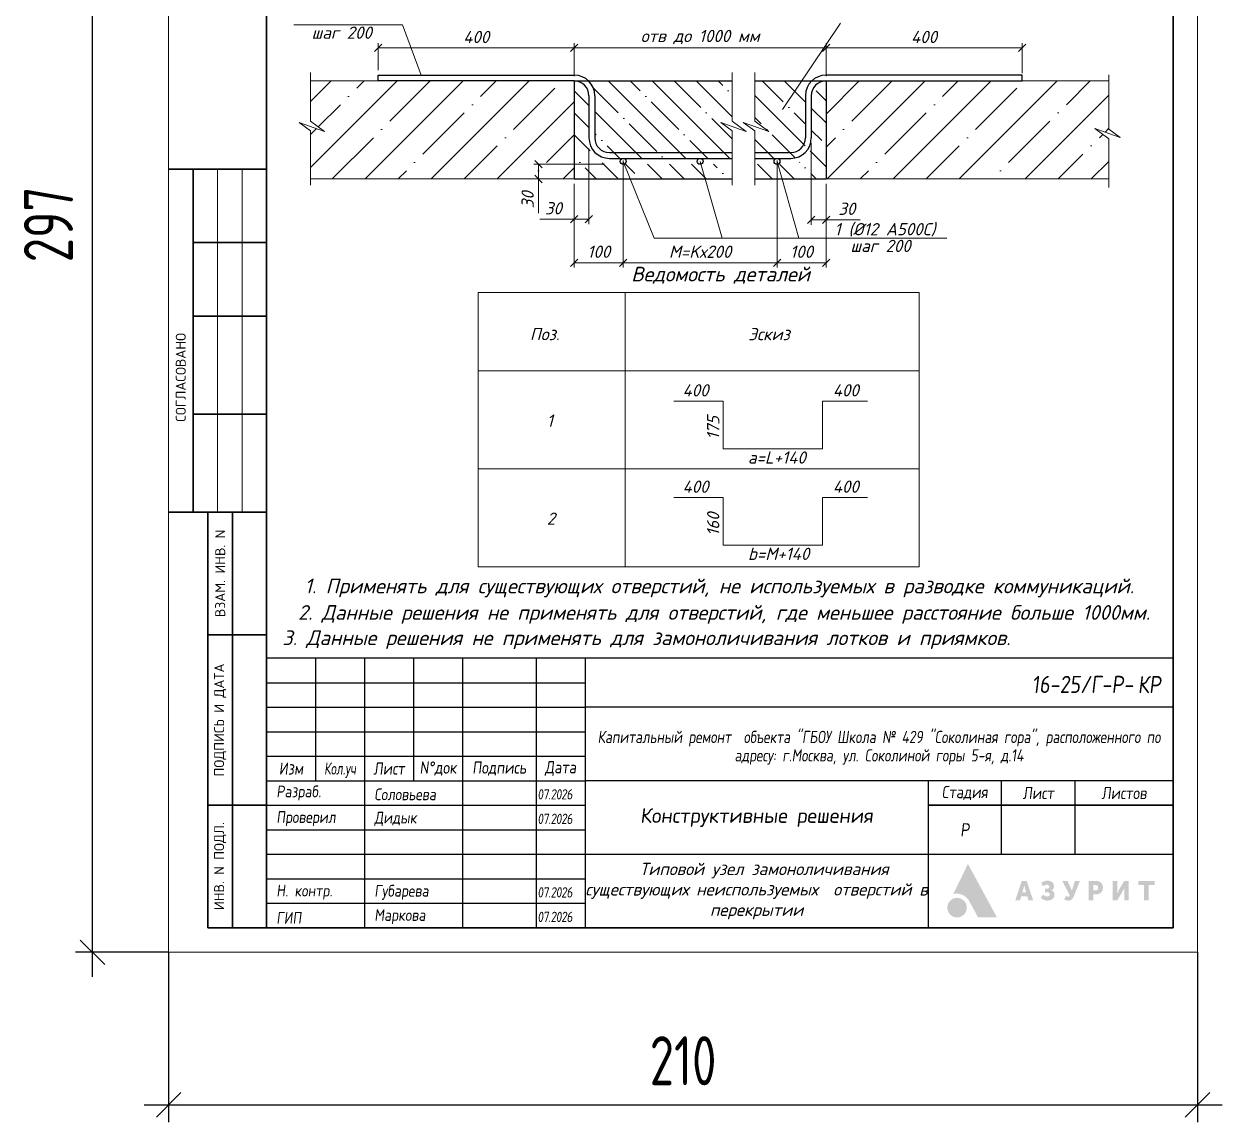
# Model space of a CAD drawing. Header units: millimetres. Extents: x 10124 to 8132345, y -95635 to 1386204.
# Drawn here: x 59496 to 61941, y -18048 to -15808 of the extents above; entities that cross this region are included whole.
import ezdxf
from ezdxf.enums import TextEntityAlignment as Align

# ---------------------------------------------------------------- set-up
doc = ezdxf.new("R2010")
doc.units = ezdxf.units.MM
doc.layers.get('DEFPOINTS').update_dxf_attribs({"color": 1})
for name, color, linetype, lineweight in [('--дМой', 7, 'Continuous', 9), ('013', 7, 'Continuous', 13), ('030', 7, 'Continuous', 30), ('_TEXT', 7, 'Continuous', 30), ('Размеры', 181, 'Continuous', 13)]:
    doc.layers.add(name, color=color, linetype=linetype, lineweight=lineweight)
doc.layers.add('_STAMP', color=7, linetype='Continuous')
doc.styles.add('10', font='isocpeui.ttf', dxfattribs={"height": 25})
doc.styles.add('100', font='isocpeui.ttf', dxfattribs={"height": 250})
doc.styles.add('GOST', font='isocpeur.TTF')
doc.styles.add('ISOCPEUR', font='isocpeur.TTF', dxfattribs={"width": 0.85, "oblique": 7})
doc.styles.add('БДА100', font='romand.shx', dxfattribs={"width": 0.7})
doc.dimstyles.new('10', dxfattribs={"dimtxt": 37.5, "dimasz": 15, "dimexe": 10, "dimexo": 10, "dimgap": 10, "dimtad": 1, "dimtxsty": '10', "dimblk": 'OBLIQUE', "dimcen": 2.5, "dimadec": 0, "dimazin": 0, "dimtfac": 1, "dimtmove": 0, "dimatfit": 3, "dimfxl": 1, "dimlwd": 15, "dimlwe": 15, "dimarcsym": 0})
doc.dimstyles.new('БДА1', dxfattribs={"dimtxt": 2, "dimasz": 1, "dimexe": 0.7, "dimexo": 0, "dimgap": 0.8, "dimtad": 1, "dimdec": 0, "dimrnd": 1, "dimzin": 0, "dimdsep": 46, "dimtxsty": 'БДА100', "dimblk": 'OBLIQUE', "dimcen": 2, "dimdle": 1, "dimadec": 0, "dimazin": 0, "dimtfac": 1, "dimtdec": 0, "dimtmove": 1, "dimatfit": 3, "dimldrblk": 'NONE', "dimfxl": 0.7, "dimtolj": 1, "dimtzin": 0, "dimlwd": -1, "dimlwe": -1, "dimarcsym": 0})

# ---------------------------------------------------------------- blocks, each defined once
blk = doc.blocks.new('_OBLIQUE')
at = {"color": 0, "linetype": 'ByBlock'}
blk.add_line((-0.5, -0.5), (0.5, 0.5), dxfattribs=at)
blk = doc.blocks.new('*D686')
at = {"layer": 'DEFPOINTS', "color": 0, "transparency": 16777216}
for p, q in [((0, 0), (0, -34.62)), ((210, 0), (210, -34.62)), ((-5, -31.12), (215, -31.12))]:
    blk.add_line(p, q, dxfattribs=at)
for p in [(0, 0), (210, 0), (210, -31.12)]:
    blk.add_point(p, dxfattribs=at)
at = {"layer": 'DEFPOINTS', "color": 0, "transparency": 16777216, "xscale": 5, "yscale": 5, "zscale": 5, "rotation": 180}
blk.add_blockref('_OBLIQUE', (0, -31.12), dxfattribs=at)
at = {"layer": 'DEFPOINTS', "color": 0, "transparency": 16777216, "xscale": 5, "yscale": 5, "zscale": 5}
blk.add_blockref('_OBLIQUE', (210, -31.12), dxfattribs=at)
at = {"layer": 'DEFPOINTS', "color": 0, "lineweight": 0, "transparency": 16777216, "insert": (105, -22.12), "char_height": 10, "attachment_point": 5, "style": 'БДА100'}
blk.add_mtext('\\A1;210', dxfattribs=at)
blk = doc.blocks.new('_None')
blk = doc.blocks.new('*D687')
at = {"layer": 'DEFPOINTS', "color": 0, "transparency": 16777216}
for p, q in [((-15.52, -5), (-15.52, 302)), ((0, 297), (-19.02, 297)), ((0, 0), (-19.02, 0))]:
    blk.add_line(p, q, dxfattribs=at)
for p in [(-15.52, 297), (0, 297), (0, 0)]:
    blk.add_point(p, dxfattribs=at)
at = {"layer": 'DEFPOINTS', "color": 0, "transparency": 16777216, "xscale": 5, "yscale": 5, "zscale": 5}
for p, rotation in [((-15.52, 297), 90), ((-15.52, 0), 270)]:
    blk.add_blockref('_OBLIQUE', p, dxfattribs=dict(at, rotation=rotation))
at = {"layer": 'DEFPOINTS', "color": 0, "lineweight": 0, "transparency": 16777216, "insert": (-24.52, 148.5), "char_height": 10, "attachment_point": 5, "rotation": 90, "style": 'БДА100'}
blk.add_mtext('\\A1;297', dxfattribs=at)
blk = doc.blocks.new('Логотип Азурит')
at = {"layer": '_STAMP', "linetype": 'Continuous', "true_color": 0x2a3756}
h = blk.add_hatch(color=159, dxfattribs=at)
h.dxf.hatch_style = 1
h.paths.add_polyline_path([(-39.4, 8.5), (-40.02, 9.65), (-40.61, 10.74), (-41.14, 11.7), (-41.62, 12.59), (-41.79, 12.89), (-41.86, 13.01), (-41.91, 12.94), (-41.99, 12.78), (-42.39, 11.96), (-42.77, 11.18), (-43.09, 10.5), (-43.47, 9.72), (-44.18, 8.26), (-44.5, 7.6), (-44.73, 7.14), (-44.85, 6.9), (-44.7, 6.93), (-44.51, 6.95), (-44.27, 6.97), (-44.09, 6.97), (-43.91, 6.96), (-43.74, 6.94), (-43.56, 6.91), (-43.39, 6.87), (-43.22, 6.81), (-43.05, 6.75), (-42.89, 6.68), (-42.73, 6.59), (-42.58, 6.5), (-42.43, 6.4), (-42.29, 6.29), (-42.15, 6.17), (-42.03, 6.04), (-41.91, 5.91), (-41.79, 5.77), (-41.72, 5.65), (-41.63, 5.5), (-41.3, 4.9), (-41.02, 4.39), (-40.57, 3.56), (-40.05, 2.59), (-39.78, 2.11), (-37.86, 2.11), (-36.5, 2.11), (-35.94, 2.12), (-36.48, 3.13), (-36.82, 3.75), (-37.16, 4.37), (-37.67, 5.33), (-38.2, 6.3), (-38.54, 6.93), (-38.87, 7.53)])
h = blk.add_hatch(color=159, dxfattribs=at)
h.dxf.hatch_style = 1
h.paths.add_polyline_path([(-29.3, 7.88), (-29.63, 8.84), (-29.86, 9.53), (-30.37, 9.54), (-30.87, 9.54), (-30.93, 9.38), (-31.26, 8.4), (-31.64, 7.27), (-31.97, 6.31), (-32.19, 5.64), (-32.05, 5.63), (-31.71, 5.62), (-31.23, 5.62), (-31.11, 6.03), (-30.99, 6.44), (-30.37, 6.44), (-29.75, 6.44), (-29.63, 6.03), (-29.52, 5.62), (-29.03, 5.62), (-28.54, 5.62), (-28.6, 5.8), (-28.93, 6.79)])
h.paths.add_polyline_path([(-30.77, 7.21), (-30.74, 7.31), (-30.56, 7.93), (-30.43, 8.43), (-30.39, 8.59), (-30.37, 8.65), (-30.35, 8.64), (-30.31, 8.45), (-30.22, 8.08), (-30.11, 7.66), (-30.01, 7.33), (-29.97, 7.21), (-30.37, 7.21)], flags=16)
h = blk.add_hatch(color=159, dxfattribs=at)
h.dxf.hatch_style = 1
h.paths.add_polyline_path([(-24.39, 7.35), (-24.47, 7.43), (-24.56, 7.5), (-24.66, 7.56), (-24.81, 7.65), (-24.74, 7.69), (-24.65, 7.75), (-24.55, 7.86), (-24.45, 7.97), (-24.38, 8.09), (-24.35, 8.18), (-24.32, 8.25), (-24.31, 8.34), (-24.3, 8.45), (-24.3, 8.65), (-24.31, 8.73), (-24.34, 8.82), (-24.41, 8.99), (-24.51, 9.14), (-24.63, 9.28), (-24.78, 9.39), (-24.95, 9.48), (-25.13, 9.55), (-25.34, 9.59), (-25.56, 9.6), (-25.74, 9.6), (-25.91, 9.58), (-26.08, 9.55), (-26.23, 9.51), (-26.39, 9.46), (-26.53, 9.39), (-26.67, 9.32), (-26.8, 9.23), (-26.9, 9.15), (-26.81, 8.98), (-26.64, 8.66), (-26.54, 8.5), (-26.51, 8.5), (-26.46, 8.54), (-26.35, 8.61), (-26.21, 8.67), (-26.07, 8.73), (-25.93, 8.77), (-25.82, 8.79), (-25.72, 8.79), (-25.62, 8.79), (-25.53, 8.76), (-25.46, 8.73), (-25.39, 8.68), (-25.34, 8.62), (-25.3, 8.55), (-25.26, 8.45), (-25.26, 8.36), (-25.27, 8.27), (-25.32, 8.18), (-25.36, 8.13), (-25.39, 8.08), (-25.44, 8.05), (-25.49, 8.02), (-25.63, 7.99), (-25.84, 7.98), (-26.1, 7.97), (-26.1, 7.6), (-26.1, 7.24), (-25.78, 7.23), (-25.54, 7.21), (-25.45, 7.2), (-25.38, 7.18), (-25.33, 7.15), (-25.28, 7.12), (-25.25, 7.08), (-25.21, 7.02), (-25.19, 6.96), (-25.17, 6.9), (-25.17, 6.76), (-25.18, 6.7), (-25.2, 6.64), (-25.23, 6.58), (-25.26, 6.53), (-25.31, 6.49), (-25.37, 6.45), (-25.44, 6.43), (-25.52, 6.41), (-25.69, 6.39), (-25.78, 6.39), (-25.87, 6.41), (-26, 6.45), (-26.16, 6.51), (-26.3, 6.6), (-26.43, 6.69), (-26.53, 6.76), (-26.77, 6.45), (-26.93, 6.26), (-26.97, 6.2), (-26.98, 6.15), (-26.97, 6.11), (-26.94, 6.07), (-26.82, 5.97), (-26.62, 5.84), (-26.41, 5.73), (-26.19, 5.65), (-25.97, 5.59), (-25.78, 5.57), (-25.53, 5.57), (-25.3, 5.58), (-25.12, 5.61), (-24.99, 5.65), (-24.87, 5.71), (-24.75, 5.78), (-24.64, 5.85), (-24.54, 5.94), (-24.45, 6.03), (-24.37, 6.13), (-24.31, 6.23), (-24.25, 6.37), (-24.21, 6.51), (-24.2, 6.66), (-24.2, 6.82), (-24.21, 6.94), (-24.24, 7.06), (-24.28, 7.16), (-24.33, 7.26)])
h = blk.add_hatch(color=159, dxfattribs=at)
h.dxf.hatch_style = 1
h.paths.add_polyline_path([(-19.61, 8.04), (-19.36, 8.68), (-19.14, 9.22), (-19.03, 9.53), (-19.17, 9.54), (-19.52, 9.54), (-20.02, 9.54), (-20.05, 9.44), (-20.31, 8.65), (-20.59, 7.81), (-20.63, 7.68), (-20.66, 7.62), (-20.67, 7.61), (-20.7, 7.67), (-20.82, 7.97), (-21.01, 8.4), (-21.34, 9.1), (-21.54, 9.54), (-22.06, 9.54), (-22.58, 9.54), (-22.4, 9.17), (-21.88, 8.17), (-21.32, 7.06), (-21.11, 6.63), (-21.09, 6.56), (-21.1, 6.52), (-21.15, 6.45), (-21.21, 6.41), (-21.28, 6.38), (-21.37, 6.37), (-21.45, 6.37), (-21.55, 6.39), (-21.64, 6.43), (-21.74, 6.49), (-21.82, 6.53), (-21.86, 6.49), (-21.92, 6.39), (-22.11, 6.05), (-22.23, 5.85), (-22.18, 5.81), (-22.08, 5.75), (-21.95, 5.69), (-21.81, 5.63), (-21.69, 5.59), (-21.51, 5.57), (-21.31, 5.57), (-21.12, 5.59), (-20.97, 5.62), (-20.88, 5.66), (-20.79, 5.71), (-20.71, 5.77), (-20.63, 5.84), (-20.56, 5.93), (-20.48, 6.02), (-20.35, 6.23), (-20.28, 6.35), (-20.21, 6.51), (-19.92, 7.25)])
h = blk.add_hatch(color=159, dxfattribs=at)
h.dxf.hatch_style = 1
h.paths.add_polyline_path([(-14.46, 7.53), (-14.41, 7.64), (-14.37, 7.74), (-14.33, 7.96), (-14.31, 8.19), (-14.32, 8.41), (-14.37, 8.63), (-14.45, 8.83), (-14.5, 8.93), (-14.55, 9.02), (-14.62, 9.1), (-14.69, 9.18), (-14.81, 9.29), (-14.92, 9.37), (-15.06, 9.43), (-15.21, 9.49), (-15.33, 9.52), (-15.49, 9.53), (-16.3, 9.54), (-17.21, 9.54), (-17.21, 7.58), (-17.21, 5.62), (-16.73, 5.62), (-16.25, 5.62), (-16.25, 6.23), (-16.25, 6.83), (-15.87, 6.83), (-15.58, 6.84), (-15.35, 6.86), (-15.17, 6.91), (-14.99, 6.98), (-14.83, 7.08), (-14.69, 7.2), (-14.56, 7.36)])
h.paths.add_polyline_path([(-15.6, 7.68), (-15.67, 7.66), (-15.95, 7.66), (-16.25, 7.66), (-16.25, 8.2), (-16.25, 8.74), (-15.93, 8.73), (-15.64, 8.72), (-15.57, 8.7), (-15.51, 8.67), (-15.42, 8.6), (-15.35, 8.51), (-15.32, 8.45), (-15.3, 8.39), (-15.29, 8.19), (-15.29, 8.07), (-15.3, 8), (-15.32, 7.94), (-15.35, 7.88), (-15.39, 7.82), (-15.43, 7.78), (-15.53, 7.71)], flags=16)
h = blk.add_hatch(color=159, dxfattribs=at)
h.dxf.hatch_style = 1
h.paths.add_polyline_path([(-10.09, 7.82), (-9.98, 8.03), (-9.94, 8.12), (-9.95, 7.93), (-9.96, 7.49), (-9.97, 6.69), (-9.97, 5.62), (-9.5, 5.62), (-9.04, 5.62), (-9.04, 7.58), (-9.04, 9.54), (-9.51, 9.54), (-9.99, 9.54), (-10.36, 8.91), (-10.84, 8.1), (-11.03, 7.78), (-11.26, 7.34), (-11.37, 7.13), (-11.42, 7.05), (-11.41, 7.31), (-11.39, 7.78), (-11.39, 8.55), (-11.39, 9.54), (-11.86, 9.54), (-12.34, 9.54), (-12.34, 7.58), (-12.34, 5.62), (-11.86, 5.62), (-11.37, 5.62), (-11.18, 5.95), (-10.61, 6.89), (-10.31, 7.42)])
h = blk.add_hatch(color=159, dxfattribs=at)
h.dxf.hatch_style = 1
h.paths.add_polyline_path([(-3.74, 9.14), (-3.74, 9.54), (-5.42, 9.54), (-7.09, 9.54), (-7.09, 9.14), (-7.09, 8.74), (-6.5, 8.74), (-5.9, 8.74), (-5.9, 7.18), (-5.9, 5.62), (-5.43, 5.62), (-4.95, 5.62), (-4.95, 7.18), (-4.95, 8.74), (-4.35, 8.74), (-3.74, 8.74)])
at = {"layer": '_STAMP', "linetype": 'Continuous', "true_color": 0x1447b7}
h = blk.add_hatch(color=162, dxfattribs=at)
h.dxf.hatch_style = 1
h.paths.add_polyline_path([(-42.09, 4.22), (-42.11, 4.4), (-42.15, 4.58), (-42.2, 4.76), (-42.27, 4.93), (-42.35, 5.1), (-42.45, 5.26), (-42.57, 5.41), (-42.7, 5.55), (-42.8, 5.64), (-42.91, 5.72), (-43.14, 5.86), (-43.38, 5.97), (-43.63, 6.05), (-43.89, 6.09), (-44.15, 6.1), (-44.42, 6.07), (-44.55, 6.04), (-44.68, 6.01), (-44.87, 5.94), (-45.05, 5.85), (-45.22, 5.74), (-45.37, 5.62), (-45.51, 5.49), (-45.63, 5.35), (-45.75, 5.19), (-45.84, 5.03), (-45.92, 4.85), (-45.98, 4.67), (-46.03, 4.49), (-46.06, 4.29), (-46.07, 4.1), (-46.05, 3.9), (-46.02, 3.7), (-45.97, 3.51), (-45.92, 3.37), (-45.87, 3.24), (-45.8, 3.11), (-45.72, 2.99), (-45.64, 2.88), (-45.54, 2.77), (-45.44, 2.67), (-45.33, 2.57), (-45.22, 2.49), (-45.1, 2.41), (-44.98, 2.34), (-44.85, 2.28), (-44.72, 2.22), (-44.58, 2.18), (-44.44, 2.15), (-44.3, 2.13), (-44.05, 2.12), (-43.8, 2.14), (-43.57, 2.19), (-43.34, 2.26), (-43.12, 2.37), (-42.92, 2.5), (-42.73, 2.65), (-42.56, 2.83), (-42.44, 2.99), (-42.34, 3.15), (-42.26, 3.32), (-42.19, 3.49), (-42.14, 3.67), (-42.11, 3.85), (-42.09, 4.03)])
blk = doc.blocks.new('*D1153')
at = {"layer": 'DEFPOINTS', "color": 0, "ltscale": 100, "transparency": 16777216}
for p in [(60690.9, -16094), (60546.3, -16124), (60618.9, -16124)]:
    blk.add_point(p, dxfattribs=at)
at = {"layer": 'Размеры', "color": 0, "lineweight": 15, "ltscale": 100, "transparency": 16777216}
for p, q in [((60680.9, -16094), (60536.3, -16094)), ((60546.3, -16094), (60546.3, -16124)), ((60608.9, -16124), (60536.3, -16124)), ((60546.3, -16124), (60546.3, -16194))]:
    blk.add_line(p, q, dxfattribs=at)
at = {"layer": 'Размеры', "color": 0, "lineweight": 15, "ltscale": 100, "transparency": 16777216, "xscale": 15, "yscale": 15, "zscale": 15}
for p, rotation in [((60546.3, -16094), 90), ((60546.3, -16124), 270)]:
    blk.add_blockref('_OBLIQUE', p, dxfattribs=dict(at, rotation=rotation))
at = {"layer": 'Размеры', "color": 0, "ltscale": 100, "transparency": 16777216, "insert": (60523.8, -16166.5), "char_height": 25, "attachment_point": 5, "rotation": 90, "style": '10'}
blk.add_mtext('30', dxfattribs=at)
blk = doc.blocks.new('*D1158')
at = {"layer": 'DEFPOINTS', "color": 0, "ltscale": 100, "transparency": 16777216}
for p in [(60718.9, -16076), (60618.9, -16124), (60718.9, -16294.9)]:
    blk.add_point(p, dxfattribs=at)
at = {"layer": 'Размеры', "color": 0, "lineweight": 15, "ltscale": 100, "transparency": 16777216}
for p, q in [((60718.9, -16086), (60718.9, -16304.9)), ((60618.9, -16134), (60618.9, -16304.9)), ((60618.9, -16294.9), (60718.9, -16294.9))]:
    blk.add_line(p, q, dxfattribs=at)
at = {"layer": 'Размеры', "color": 0, "lineweight": 15, "ltscale": 100, "transparency": 16777216, "xscale": 15, "yscale": 15, "zscale": 15, "rotation": 180}
blk.add_blockref('_OBLIQUE', (60618.9, -16294.9), dxfattribs=at)
at = {"layer": 'Размеры', "color": 0, "lineweight": 15, "ltscale": 100, "transparency": 16777216, "xscale": 15, "yscale": 15, "zscale": 15}
blk.add_blockref('_OBLIQUE', (60718.9, -16294.9), dxfattribs=at)
at = {"layer": 'Размеры', "color": 0, "ltscale": 100, "transparency": 16777216, "insert": (60668.9, -16272.4), "char_height": 25, "attachment_point": 5, "style": '10'}
blk.add_mtext('100', dxfattribs=at)
blk = doc.blocks.new('*D1154')
at = {"layer": 'DEFPOINTS', "color": 0, "ltscale": 100, "transparency": 16777216}
for p in [(61532.8, -15856.7), (61532.8, -15918), (61132.8, -15924)]:
    blk.add_point(p, dxfattribs=at)
at = {"layer": 'Размеры', "color": 0, "lineweight": 15, "ltscale": 100, "transparency": 16777216}
for p, q in [((61132.8, -15914), (61132.8, -15846.7)), ((61132.8, -15856.7), (61532.8, -15856.7)), ((61532.8, -15908), (61532.8, -15846.7))]:
    blk.add_line(p, q, dxfattribs=at)
at = {"layer": 'Размеры', "color": 0, "lineweight": 15, "ltscale": 100, "transparency": 16777216, "xscale": 15, "yscale": 15, "zscale": 15, "rotation": 180}
blk.add_blockref('_OBLIQUE', (61132.8, -15856.7), dxfattribs=at)
at = {"layer": 'Размеры', "color": 0, "lineweight": 15, "ltscale": 100, "transparency": 16777216, "xscale": 15, "yscale": 15, "zscale": 15}
blk.add_blockref('_OBLIQUE', (61532.8, -15856.7), dxfattribs=at)
at = {"layer": 'Размеры', "color": 0, "ltscale": 100, "transparency": 16777216, "insert": (61332.8, -15834.2), "char_height": 25, "attachment_point": 5, "style": '10'}
blk.add_mtext('400', dxfattribs=at)
blk = doc.blocks.new('*D1155')
at = {"layer": 'DEFPOINTS', "color": 0, "ltscale": 100, "transparency": 16777216}
for p in [(60218.9, -15856.7), (60218.9, -15912), (60618.9, -15924)]:
    blk.add_point(p, dxfattribs=at)
at = {"layer": 'Размеры', "color": 0, "lineweight": 15, "ltscale": 100, "transparency": 16777216}
for p, q in [((60218.9, -15902), (60218.9, -15846.7)), ((60618.9, -15856.7), (60218.9, -15856.7)), ((60618.9, -15914), (60618.9, -15846.7))]:
    blk.add_line(p, q, dxfattribs=at)
at = {"layer": 'Размеры', "color": 0, "lineweight": 15, "ltscale": 100, "transparency": 16777216, "xscale": 15, "yscale": 15, "zscale": 15, "rotation": 180}
blk.add_blockref('_OBLIQUE', (60218.9, -15856.7), dxfattribs=at)
at = {"layer": 'Размеры', "color": 0, "lineweight": 15, "ltscale": 100, "transparency": 16777216, "xscale": 15, "yscale": 15, "zscale": 15}
blk.add_blockref('_OBLIQUE', (60618.9, -15856.7), dxfattribs=at)
at = {"layer": 'Размеры', "color": 0, "ltscale": 100, "transparency": 16777216, "insert": (60418.9, -15834.2), "char_height": 25, "attachment_point": 5, "style": '10'}
blk.add_mtext('400', dxfattribs=at)
blk = doc.blocks.new('*D1151')
at = {"layer": 'DEFPOINTS', "color": 0, "ltscale": 100, "transparency": 16777216}
for p in [(61132.8, -15856.7), (60618.9, -15924), (61132.8, -15924)]:
    blk.add_point(p, dxfattribs=at)
at = {"layer": 'Размеры', "color": 0, "lineweight": 15, "ltscale": 100, "transparency": 16777216}
for p, q in [((60618.9, -15914), (60618.9, -15846.7)), ((60618.9, -15856.7), (61132.8, -15856.7)), ((61132.8, -15914), (61132.8, -15846.7))]:
    blk.add_line(p, q, dxfattribs=at)
at = {"layer": 'Размеры', "color": 0, "lineweight": 15, "ltscale": 100, "transparency": 16777216, "xscale": 15, "yscale": 15, "zscale": 15, "rotation": 180}
blk.add_blockref('_OBLIQUE', (60618.9, -15856.7), dxfattribs=at)
at = {"layer": 'Размеры', "color": 0, "lineweight": 15, "ltscale": 100, "transparency": 16777216, "xscale": 15, "yscale": 15, "zscale": 15}
blk.add_blockref('_OBLIQUE', (61132.8, -15856.7), dxfattribs=at)
at = {"layer": 'Размеры', "color": 0, "ltscale": 100, "transparency": 16777216, "insert": (60875.9, -15834.2), "char_height": 25, "attachment_point": 5, "style": '10'}
blk.add_mtext('отв до 1000 мм', dxfattribs=at)
blk = doc.blocks.new('*D1157')
at = {"layer": 'DEFPOINTS', "color": 0, "ltscale": 100, "transparency": 16777216}
for p in [(61032.8, -16088), (61132.8, -16124), (61132.8, -16294.9)]:
    blk.add_point(p, dxfattribs=at)
at = {"layer": 'Размеры', "color": 0, "lineweight": 15, "ltscale": 100, "transparency": 16777216}
for p, q in [((61032.8, -16098), (61032.8, -16304.9)), ((61132.8, -16134), (61132.8, -16304.9)), ((61032.8, -16294.9), (61132.8, -16294.9))]:
    blk.add_line(p, q, dxfattribs=at)
at = {"layer": 'Размеры', "color": 0, "lineweight": 15, "ltscale": 100, "transparency": 16777216, "xscale": 15, "yscale": 15, "zscale": 15, "rotation": 180}
blk.add_blockref('_OBLIQUE', (61032.8, -16294.9), dxfattribs=at)
at = {"layer": 'Размеры', "color": 0, "lineweight": 15, "ltscale": 100, "transparency": 16777216, "xscale": 15, "yscale": 15, "zscale": 15}
blk.add_blockref('_OBLIQUE', (61132.8, -16294.9), dxfattribs=at)
at = {"layer": 'Размеры', "color": 0, "ltscale": 100, "transparency": 16777216, "insert": (61082.8, -16272.4), "char_height": 25, "attachment_point": 5, "style": '10'}
blk.add_mtext('100', dxfattribs=at)
blk = doc.blocks.new('*D1152')
at = {"layer": 'DEFPOINTS', "color": 0, "ltscale": 100, "transparency": 16777216}
for p in [(60718.9, -16076), (61032.8, -16076), (61032.8, -16294.9)]:
    blk.add_point(p, dxfattribs=at)
at = {"layer": 'Размеры', "color": 0, "lineweight": 15, "ltscale": 100, "transparency": 16777216}
for p, q in [((60718.9, -16086), (60718.9, -16304.9)), ((61032.8, -16086), (61032.8, -16304.9)), ((60718.9, -16294.9), (61032.8, -16294.9))]:
    blk.add_line(p, q, dxfattribs=at)
at = {"layer": 'Размеры', "color": 0, "lineweight": 15, "ltscale": 100, "transparency": 16777216, "xscale": 15, "yscale": 15, "zscale": 15, "rotation": 180}
blk.add_blockref('_OBLIQUE', (60718.9, -16294.9), dxfattribs=at)
at = {"layer": 'Размеры', "color": 0, "lineweight": 15, "ltscale": 100, "transparency": 16777216, "xscale": 15, "yscale": 15, "zscale": 15}
blk.add_blockref('_OBLIQUE', (61032.8, -16294.9), dxfattribs=at)
at = {"layer": 'Размеры', "color": 0, "ltscale": 100, "transparency": 16777216, "insert": (60875.9, -16272.4), "char_height": 25, "attachment_point": 5, "style": '10'}
blk.add_mtext('M=Kх200', dxfattribs=at)
blk = doc.blocks.new('*D1150')
at = {"layer": 'DEFPOINTS', "color": 0, "ltscale": 100, "transparency": 16777216}
for p in [(60648.9, -16052), (60618.9, -16124), (60618.9, -16206.2)]:
    blk.add_point(p, dxfattribs=at)
at = {"layer": 'Размеры', "color": 0, "lineweight": 15, "ltscale": 100, "transparency": 16777216}
for p, q in [((60648.9, -16062), (60648.9, -16216.2)), ((60618.9, -16134), (60618.9, -16216.2)), ((60618.9, -16206.2), (60548.9, -16206.2)), ((60648.9, -16206.2), (60618.9, -16206.2))]:
    blk.add_line(p, q, dxfattribs=at)
at = {"layer": 'Размеры', "color": 0, "lineweight": 15, "ltscale": 100, "transparency": 16777216, "xscale": 15, "yscale": 15, "zscale": 15, "rotation": 180}
blk.add_blockref('_OBLIQUE', (60618.9, -16206.2), dxfattribs=at)
at = {"layer": 'Размеры', "color": 0, "lineweight": 15, "ltscale": 100, "transparency": 16777216, "xscale": 15, "yscale": 15, "zscale": 15}
blk.add_blockref('_OBLIQUE', (60648.9, -16206.2), dxfattribs=at)
at = {"layer": 'Размеры', "color": 0, "ltscale": 100, "transparency": 16777216, "insert": (60576.4, -16183.7), "char_height": 25, "attachment_point": 5, "style": '10'}
blk.add_mtext('30', dxfattribs=at)
blk = doc.blocks.new('*D1156')
at = {"layer": 'DEFPOINTS', "color": 0, "ltscale": 100, "transparency": 16777216}
for p in [(61102.8, -16040), (61132.8, -16124), (61102.8, -16207.3)]:
    blk.add_point(p, dxfattribs=at)
at = {"layer": 'Размеры', "color": 0, "lineweight": 15, "ltscale": 100, "transparency": 16777216}
for p, q in [((61102.8, -16050), (61102.8, -16217.3)), ((61132.8, -16134), (61132.8, -16217.3)), ((61102.8, -16207.3), (61132.8, -16207.3)), ((61132.8, -16207.3), (61202.8, -16207.3))]:
    blk.add_line(p, q, dxfattribs=at)
at = {"layer": 'Размеры', "color": 0, "lineweight": 15, "ltscale": 100, "transparency": 16777216, "xscale": 15, "yscale": 15, "zscale": 15, "rotation": 180}
blk.add_blockref('_OBLIQUE', (61102.8, -16207.3), dxfattribs=at)
at = {"layer": 'Размеры', "color": 0, "lineweight": 15, "ltscale": 100, "transparency": 16777216, "xscale": 15, "yscale": 15, "zscale": 15}
blk.add_blockref('_OBLIQUE', (61132.8, -16207.3), dxfattribs=at)
at = {"layer": 'Размеры', "color": 0, "ltscale": 100, "transparency": 16777216, "insert": (61175.3, -16184.8), "char_height": 25, "attachment_point": 5, "style": '10'}
blk.add_mtext('30', dxfattribs=at)
blk = doc.blocks.new('*U685')
at = {"color": 44, "lineweight": 20, "ltscale": 10}
for p, q in [((0, 297), (0, 0)), ((210, 0), (210, 297)), ((0, 0), (210, 0))]:
    blk.add_line(p, q, dxfattribs=at)
at = {"color": 137, "lineweight": 35, "ltscale": 10}
for p, q in [((20, 292), (20, 5)), ((205, 5), (205, 292)), ((0, 159.8), (20, 159.8)), ((5, 89.8), (5, 159.8)), ((5, 144.8), (20, 144.8)), ((5, 129.8), (20, 129.8)), ((5, 109.8), (20, 109.8)), ((0, 89.8), (20, 89.8)), ((8.04, 89.8), (8.04, 5)), ((13.02, 89.8), (13.02, 5)), ((8.04, 64.8), (20, 64.8)), ((8.04, 30), (20, 30)), ((8.04, 5), (205, 5))]:
    blk.add_line(p, q, dxfattribs=at)
at = {"color": 44, "lineweight": 13}
for p, q in [((10, 89.8), (10, 159.8)), ((15, 89.8), (15, 159.8))]:
    blk.add_line(p, q, dxfattribs=at)
at = {"color": 0, "lineweight": 13, "char_height": 2.0408, "attachment_point": 5, "rotation": 90, "style": 'GOST'}
for s, insert, width in [('СОГЛАСОВАНО', (2.49, 117.3), 55), ('ВЗАМ. ИНВ. N', (10.53, 77.3), 25), ('ПОДПИСЬ И ДАТА', (10.53, 47.4), 34.7978), ('ИНВ. N ПОДЛ.', (10.53, 17.6), 24.8009)]:
    blk.add_mtext(s, dxfattribs=dict(at, insert=insert, width=width))
at = {"color": 44, "lineweight": 13, "style": 'GOST', "oblique": 10, "width": 0.8}
for tag in ['ФОРМАТВЕРТ', 'ФОРМАТГОРИЗ']:
    blk.add_attdef(tag, (158.98, 1.6), '', height=2, dxfattribs=at)
at = {"layer": 'DEFPOINTS', "color": 251, "lineweight": 0}
dim = blk.add_linear_dim(base=(-15.52, 297), p1=(0, 0), p2=(0, 297), angle=90, dimstyle='БДА1', override={"dimscale": 5}, dxfattribs=at)
dim.commit()
dim.dimension.update_dxf_attribs({"geometry": '*D687', "text_midpoint": (-15.52, 148.5), "dimtype": 160})
dim = blk.add_linear_dim(base=(210, -31.12), p1=(0, 0), p2=(210, 0), dimstyle='БДА1', override={"dimscale": 5}, dxfattribs=at)
dim.commit()
dim.dimension.update_dxf_attribs({"geometry": '*D686', "text_midpoint": (105, -31.12), "dimtype": 160})

msp = doc.modelspace()

# ---------------------------------------------------------------- hatches: boundary and pattern name
at = {"layer": '--дМой', "ltscale": 100}
h = msp.add_hatch(dxfattribs=at)
h.set_pattern_fill('ANSI35', color=256, scale=15)
h.set_pattern_definition([(45, (60057.32, -16124), (-67.352, 67.352), []), (45, (60124.67, -16124), (-67.352, 67.352), [119.0625, -23.8125, 0, -23.8125])])
h.paths.add_polyline_path([(60618.918, -15923.998), (60218.918, -15923.998), (60080.968, -15923.998), (60080.968, -16005.881), (60109.118, -16027.075), (60057.319, -16008.732), (60080.968, -16025.85), (60080.968, -16123.998), (60618.918, -16123.998)])
h.paths.add_polyline_path([(61681.653, -16020.921), (61733.452, -16039.264), (61709.802, -16022.146), (61709.802, -15923.998), (61132.801, -15923.998), (61132.801, -16123.998), (61709.802, -16123.998), (61709.802, -16042.115)])
h = msp.add_hatch(dxfattribs=at)
h.set_pattern_fill('ANSI35', color=256, scale=10, angle=90)
h.set_pattern_definition([(135, (60618.92, -16124), (-44.901, -44.901), []), (135, (60618.92, -16079.097), (-44.901, -44.901), [79.375, -15.875, 0, -15.875])])
h.paths.add_polyline_path([(60917.84, -16008.732), (60969.639, -16027.075), (60941.489, -16005.881), (60941.489, -15923.998), (60648.312, -15923.998, -0.20156586), (60660.918, -15953.998), (60660.918, -16051.998, 0.41421356), (60690.918, -16081.998), (60718.918, -16081.998, -0.41421356), (60712.918, -16075.998, -1), (60724.918, -16075.998, -0.33490653), (60720.566, -16081.767), (60720.632, -16081.998), (60875.86, -16081.998, -0.41421356), (60869.86, -16075.998, -1), (60881.86, -16075.998, -0.33490653), (60877.507, -16081.767), (60877.573, -16081.998), (60941.489, -16081.998), (60941.489, -16025.85)])
h.paths.add_polyline_path([(60880.999, -16093.998), (60724.058, -16093.998), (60732.624, -16123.998), (60889.565, -16123.998)])
h.paths.add_polyline_path([(60724.058, -16093.998), (60690.918, -16093.998, -0.41421356), (60648.918, -16051.998), (60648.918, -15953.998, 0.41421356), (60618.918, -15923.998), (60618.918, -16123.998), (60732.624, -16123.998)])
h.paths.add_polyline_path([(60941.489, -16093.998), (60880.999, -16093.998), (60889.565, -16123.998), (60941.489, -16123.998)])
h.paths.add_polyline_path([(61037.941, -16093.998), (60987.676, -16093.998), (60987.676, -16123.998), (61046.507, -16123.998)])
h.paths.add_polyline_path([(61132.801, -15923.998, 0.41421356), (61102.801, -15953.998), (61102.801, -16051.998, -0.41421356), (61060.801, -16093.998), (61037.941, -16093.998), (61046.507, -16123.998), (61132.801, -16123.998)])
h.paths.add_polyline_path([(61090.801, -15953.998, -0.20156586), (61103.407, -15923.998), (60987.676, -15923.998), (60987.676, -16005.881), (61015.826, -16027.075), (60964.027, -16008.732), (60987.676, -16025.85), (60987.676, -16081.998), (61032.801, -16081.998, -0.41421356), (61026.801, -16075.998, -1), (61038.801, -16075.998, -0.33490653), (61034.448, -16081.767), (61034.514, -16081.998), (61060.801, -16081.998, 0.41421356), (61090.801, -16051.998)])

# ---------------------------------------------------------------- linework, layer by layer
at = {"layer": '013', "ltscale": 100}
for p, q in [((60268.417, -15809.418), (60046.731, -15809.418)), ((60306.732, -15911.998), (60268.417, -15809.418)), ((61043.842, -15982.316), (61162.465, -15805.762)), ((60080.968, -15923.998), (60618.918, -15923.998)), ((61709.802, -15923.998), (61132.801, -15923.998)), ((60718.918, -16087.998), (60781.861, -16244.485)), ((60875.86, -16087.998), (60920.542, -16244.485)), ((61032.801, -16087.998), (61077.484, -16244.485)), ((60080.968, -16123.998), (60618.918, -16123.998)), ((61709.802, -16123.998), (61132.801, -16123.998)), ((61379.242, -16244.485), (60781.861, -16244.485)), ((60422.663, -16355.435), (61322.663, -16355.435)), ((60422.663, -16355.435), (60422.663, -16915.435)), ((60722.663, -16355.435), (60722.663, -16915.435)), ((61322.663, -16355.435), (61322.663, -16915.435)), ((60422.663, -16515.435), (61322.663, -16515.435)), ((60422.663, -16715.435), (61322.663, -16715.435)), ((60422.663, -16915.435), (61322.663, -16915.435))]:
    msp.add_line(p, q, dxfattribs=at)
for points in [[(60080.968, -16136.474), (60080.968, -16025.85), (60057.319, -16008.732), (60109.118, -16027.075), (60080.968, -16005.881), (60080.968, -15906.388)], [(60941.489, -16136.474), (60941.489, -16025.85), (60917.84, -16008.732), (60969.639, -16027.075), (60941.489, -16005.881), (60941.489, -15906.388)], [(60987.676, -16136.474), (60987.676, -16025.85), (60964.027, -16008.732), (61015.826, -16027.075), (60987.676, -16005.881), (60987.676, -15906.388)], [(61709.802, -15911.522), (61709.802, -16022.146), (61733.452, -16039.264), (61681.653, -16020.921), (61709.802, -16042.115), (61709.802, -16141.608)], [(60822.255, -16576.999), (60922.71, -16576.999), (60922.71, -16674.656), (61125.417, -16674.656), (61125.417, -16576.999), (61217.724, -16576.999)], [(60822.255, -16773.514), (60922.71, -16773.514), (60922.71, -16871.171), (61125.417, -16871.171), (61125.417, -16773.514), (61217.724, -16773.514)]]:
    msp.add_lwpolyline(points, dxfattribs=at)
at = {"layer": '030', "ltscale": 100}
for p, q in [((60218.918, -15923.998), (60218.918, -15911.998)), ((60218.918, -15911.998), (60618.918, -15911.998)), ((61532.801, -15911.998), (61132.801, -15911.998)), ((61532.801, -15923.998), (61532.801, -15911.998)), ((60618.918, -15923.998), (60218.918, -15923.998)), ((60618.918, -15923.998), (60618.918, -16123.998)), ((60618.918, -15923.998), (60941.489, -15923.998)), ((60987.676, -15923.998), (61132.801, -15923.998)), ((61132.801, -15923.998), (61132.801, -16123.998)), ((61132.801, -15923.998), (61532.801, -15923.998)), ((60648.918, -15953.998), (60648.918, -16039.998)), ((60660.918, -15953.998), (60660.918, -16039.998)), ((61090.801, -15953.998), (61090.801, -16039.998)), ((61102.801, -15953.998), (61102.801, -16039.998)), ((60690.918, -16069.998), (60941.489, -16069.998)), ((60690.918, -16081.998), (60941.489, -16081.998)), ((60987.676, -16069.998), (61060.801, -16069.998)), ((60987.676, -16081.998), (61060.801, -16081.998)), ((60618.918, -16123.998), (60941.489, -16123.998)), ((60987.676, -16123.998), (61132.801, -16123.998))]:
    msp.add_line(p, q, dxfattribs=at)
for centre in [(60718.918, -16087.998), (60875.86, -16087.998), (61032.801, -16087.998)]:
    msp.add_circle(centre, 6, dxfattribs=at)
for centre, radius, start, end in [((60618.918, -15953.998), 42, 0, 90), ((61132.801, -15953.998), 42, 90, 180), ((60618.918, -15953.998), 30, 0, 90), ((61132.801, -15953.998), 30, 90, 180), ((60690.918, -16039.998), 42, 180, 270), ((60690.918, -16039.998), 30, 180, 270), ((61060.801, -16039.998), 30, 270, 360), ((61060.801, -16039.998), 42, 270, 360)]:
    msp.add_arc(centre, radius, start, end, dxfattribs=at)
at = {"layer": '_STAMP'}
for p, q in [((60091.036, -17101.769), (60091.036, -17351.769)), ((60191.036, -17101.769), (60191.036, -17651.769)), ((60291.036, -17101.769), (60291.036, -17351.769)), ((60391.036, -17101.769), (60391.036, -17651.769)), ((60541.036, -17101.769), (60541.036, -17651.769)), ((60641.036, -17101.769), (60641.036, -17651.769)), ((59991.036, -17151.769), (60641.036, -17151.769)), ((59991.036, -17201.769), (60641.036, -17201.769)), ((61841.036, -17201.769), (60641.036, -17201.769)), ((59991.036, -17251.769), (60641.036, -17251.769)), ((59991.036, -17301.769), (60641.036, -17301.769)), ((59991.036, -17351.769), (60641.036, -17351.769)), ((61841.036, -17351.769), (60641.036, -17351.769)), ((61341.036, -17351.769), (61341.036, -17651.769)), ((61491.036, -17401.769), (61491.036, -17351.769)), ((61641.036, -17401.769), (61641.036, -17351.769)), ((59991.036, -17401.769), (60641.036, -17401.769)), ((61341.036, -17401.769), (61491.036, -17401.769)), ((61491.036, -17401.769), (61341.036, -17401.769)), ((61491.036, -17401.769), (61641.036, -17401.769)), ((61491.036, -17501.769), (61491.036, -17401.769)), ((61641.036, -17401.769), (61491.036, -17401.769)), ((61641.036, -17401.769), (61841.036, -17401.769)), ((61641.036, -17501.769), (61641.036, -17401.769)), ((61841.036, -17401.769), (61641.036, -17401.769)), ((59991.036, -17451.769), (60641.036, -17451.769)), ((59991.036, -17501.769), (60641.036, -17501.769)), ((60641.036, -17501.769), (61841.036, -17501.769)), ((59991.036, -17551.769), (60641.036, -17551.769)), ((59991.036, -17601.769), (60641.036, -17601.769))]:
    msp.add_line(p, q, dxfattribs=at)
msp.add_lwpolyline([(59991.036, -17651.769), (61841.036, -17651.769), (61841.036, -17101.769), (59991.036, -17101.769)], close=True, dxfattribs=at)

# ---------------------------------------------------------------- block references
at = {"xscale": 10, "yscale": 10, "zscale": 10}
msp.add_blockref('*U685', (59791.036, -17701.769), dxfattribs=at)
at = {"linetype": 'Continuous', "xscale": 10, "yscale": 10, "zscale": 10}
msp.add_blockref('Логотип Азурит', (61841.036, -17651.769), dxfattribs=at)

# ---------------------------------------------------------------- texts
at = {"color": 0, "style": '10'}
for s, p in [('шаг 200', (60082.939, -15837.947)), ('1 (%%C12 А500С)', (61150.108, -16238.889)), ('шаг 200', (61182.687, -16273.014))]:
    msp.add_text(s, height=25, dxfattribs=at).set_placement(p)
at = {"color": 0, "lineweight": 9, "attachment_point": 5}
for s, insert, char_height, width, style in [('Р', (61416.036, -17451.769), 27, 150, 'ISOCPEUR'), ('\\pxi1.23419;Типовой узел замоноличивания существующих неиспользуемых  отверстий в перекрытии', (60991.036, -17576.769), 25, 700, '10')]:
    msp.add_mtext(s, dxfattribs=dict(at, insert=insert, char_height=char_height, width=width, style=style))
at = {"layer": '_TEXT', "color": 5, "style": '100'}
for s, p in [('400', (60840.024, -16567.619)), ('400', (61146.658, -16567.619)), ('1', (60562.969, -16629.428)), ('а=L+140', (60973.463, -16704.743)), ('400', (60840.024, -16764.134)), ('400', (61146.658, -16764.134)), ('2', (60562.969, -16829.428)), ('b=M+140', (60973.463, -16901.258))]:
    msp.add_text(s, height=25, dxfattribs=at).set_placement(p)
for s, p in [('175', (60915.027, -16655.728)), ('160', (60915.027, -16852.243))]:
    msp.add_text(s, height=25, rotation=90, dxfattribs=at).set_placement(p)
at = {"layer": '_TEXT', "color": 1, "style": 'ISOCPEUR', "oblique": 7, "width": 0.85}
msp.add_text('КР', height=35, dxfattribs=at).set_placement((61769.082, -17155.519), align=Align.MIDDLE_LEFT)
at = {"layer": '_TEXT', "color": 5}
for s, width, gutter_width, heights, insert, char_height, attachment_point, style in [('Ведомость деталей', 1140.97911, 0, [147.834], (60917.555, -16320.436), 30, 5, '100'), ('Поз.', 311.98752, 0, [147.834], (60558.572, -16440.435), 25, 5, '100'), ('Эскиз', 311.98752, 0, [147.834], (61016.395, -16440.435), 25, 5, '100'), ('1. Применять для существующих отверстий, не используемых в разводке коммуникаций.', 2460.22038, 0, [147.834], (60914.928, -16958.371), 30, 5, '100'), ('2. Данные решения не применять для отверстий, где меньшее расстояние больше 1000мм.', 2460.22038, 0, [147.834], (60924.616, -17012.445), 30, 5, '100'), ('3. Данные решения не применять для замоноличивания лотков и приямков.', 2460.22038, 0, [147.834], (60766.148, -17064.046), 30, 5, '100'), ('Дидык', 190.3612, 125, [0], (60211.036, -17429.432), 24, 4, 'ISOCPEUR'), ('Губарева', 190.3612, 125, [0], (60211.036, -17579.432), 24, 4, 'ISOCPEUR'), ('Маркова', 190.3612, 125, [0], (60211.036, -17628.889), 24, 4, 'ISOCPEUR')]:
    msp.add_mtext_dynamic_manual_height_columns(s, width=width, gutter_width=gutter_width, heights=heights, dxfattribs=dict(at, insert=insert, char_height=char_height, attachment_point=attachment_point, style=style))
at = {"layer": '_TEXT', "color": 5, "line_spacing_factor": 0.9, "style": 'ISOCPEUR'}
for s, width, heights, insert, char_height, attachment_point in [('16-25/Г-Р-', 691.58613, [96.1], (61760.324, -17155.177), 35, 6), ('{\\Q8;\\W0.8;\\C7;Капитальный ремонт  объекта "ГБОУ Школа № 429 "Соколиная гора", расположенного по адресу: г.Москва, ул. Соколиной горы 5-я, д.14}', 1200, [140.094], (61241.036, -17284.509), 25, 5), ('{\\W1;Конструктивные решения}', 691.58613, [145.668], (60991.036, -17426.769), 30, 5)]:
    msp.add_mtext_dynamic_manual_height_columns(s, width=width, gutter_width=0, heights=heights, dxfattribs=dict(at, insert=insert, char_height=char_height, attachment_point=attachment_point))
at = {"layer": '_TEXT', "style": 'ISOCPEUR'}
for s, width, insert, char_height, attachment_point in [('Дата', 100, (60591.036, -17326.769), 25, 5), ('Изм', 100, (60041.036, -17326.769), 25, 5), ('{\\W0.7;Кол.уч}', 100, (60141.036, -17330.107), 25, 5), ('Лист', 100, (60241.036, -17326.769), 25, 5), ('N%%Dдок', 100, (60341.036, -17326.769), 25, 5), ('Подпись', 100, (60466.036, -17326.769), 25, 5), ('Разраб.', 200, (60011.036, -17376.769), 24, 4), ('Стадия', 150, (61416.036, -17376.769), 25, 5), ('Лист', 150, (61566.036, -17376.769), 25, 5), ('Листов', 150, (61741.036, -17376.769), 25, 5), ('Проверил', 200, (60011.036, -17429.089), 24, 4), ('Н. контр.', 200, (60011.036, -17579.089), 24, 4), ('ГИП', 200, (60011.036, -17631.388), 24, 4)]:
    msp.add_mtext_dynamic_manual_height_columns(s, width=width, gutter_width=125, heights=[0], dxfattribs=dict(at, insert=insert, char_height=char_height, attachment_point=attachment_point))
at = {"layer": '_TEXT', "color": 1, "attachment_point": 4, "style": 'ISOCPEUR'}
for s, width, insert, char_height in [('Соловьева', 190.3612, (60211.036, -17379.432), 24), ('{\\W0.82;\\T0.92;07.2026}', 74.89423, (60544.036, -17379.432), 21), ('{\\W0.82;\\T0.92;07.2026}', 74.89423, (60544.036, -17429.432), 21), ('{\\W0.82;\\T0.92;07.2026}', 74.89423, (60544.036, -17579.432), 21), ('{\\W0.82;\\T0.92;07.2026}', 74.89423, (60544.036, -17629.432), 21)]:
    msp.add_mtext_dynamic_manual_height_columns(s, width=width, gutter_width=125, heights=[0], dxfattribs=dict(at, insert=insert, char_height=char_height))

# ---------------------------------------------------------------- dimensions: what is measured, and where the dimension line sits
at = {"layer": 'Размеры', "ltscale": 100}
for base, p1, p2, text, picture, middle in [((61132.801, -15856.74), (60618.918, -15923.998), (61132.801, -15923.998), 'отв до 1000 мм', '*D1151', (60875.86, -15834.231)), ((61032.801, -16294.854), (60718.918, -16075.998), (61032.801, -16075.998), 'M=Kх200', '*D1152', (60875.86, -16272.354))]:
    dim = msp.add_linear_dim(base=base, p1=p1, p2=p2, text=text, dimstyle='10', dxfattribs=at)
    dim.commit()
    dim.dimension.update_dxf_attribs({"geometry": picture, "text_midpoint": middle})
for base, p1, p2, picture, middle in [((60218.918, -15856.74), (60618.918, -15923.998), (60218.918, -15911.998), '*D1155', (60418.918, -15834.24)), ((61532.801, -15856.74), (61132.801, -15923.998), (61532.801, -15917.998), '*D1154', (61332.801, -15834.24)), ((60618.918, -16206.153), (60648.918, -16051.998), (60618.918, -16123.998), '*D1150', (60576.428, -16183.653)), ((60718.918, -16294.854), (60618.918, -16123.998), (60718.918, -16075.998), '*D1158', (60668.918, -16272.354)), ((61132.801, -16294.854), (61032.801, -16087.998), (61132.801, -16123.998), '*D1157', (61082.801, -16272.354))]:
    dim = msp.add_linear_dim(base=base, p1=p1, p2=p2, dimstyle='10', dxfattribs=at)
    dim.commit()
    dim.dimension.update_dxf_attribs({"geometry": picture, "text_midpoint": middle})
dim = msp.add_linear_dim(base=(61102.801, -16207.261), p1=(61132.801, -16123.998), p2=(61102.801, -16039.998), dimstyle='10', dxfattribs=at)
dim.commit()
dim.dimension.update_dxf_attribs({"geometry": '*D1156', "text_midpoint": (61175.292, -16207.261), "dimtype": 160})
dim = msp.add_linear_dim(base=(60546.302, -16123.998), p1=(60690.918, -16093.998), p2=(60618.918, -16123.998), angle=90, dimstyle='10', dxfattribs=at)
dim.commit()
dim.dimension.update_dxf_attribs({"geometry": '*D1153', "text_midpoint": (60523.802, -16166.489)})

doc.saveas('drawing.dxf')
